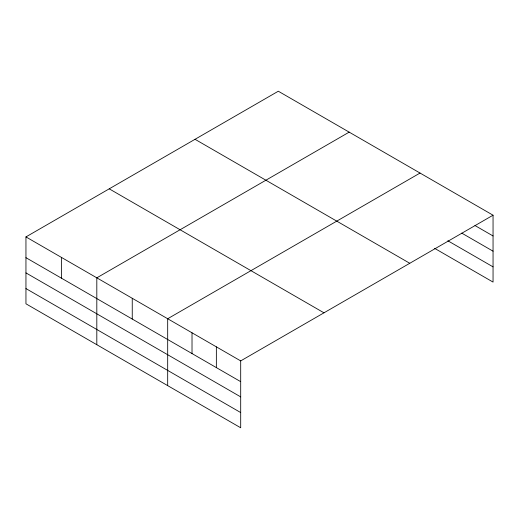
<?xml version="1.0" encoding="UTF-8"?>
<svg xmlns="http://www.w3.org/2000/svg" width="519" height="519" viewBox="0 0 519 519"><rect width="100%" height="100%" fill="white"/><g stroke="black" fill="none" stroke-linecap="round" stroke-linejoin="round"><path stroke-width="0.78" d="M25.95 236.917L240.693 360.9L240.693 427.779L25.95 303.797L25.95 236.917L278.307 91.221L493.05 215.203L493.05 282.083L434.637 248.361M349.17 132.137L96.813 277.834L96.813 344.713M420.04 173.048L167.682 318.744L167.682 385.623M240.693 360.9L493.05 215.203M474.969 225.531L493.05 235.963M461.761 233.122L493.05 251.183M447.852 240.771L493.05 266.863M195.027 139.3L409.77 263.282M109.23 188.838L323.973 312.821M25.95 257.684L240.693 381.66M25.95 272.897L240.693 396.879M25.95 288.577L240.693 412.56M216.358 346.848L216.358 367.614M192.017 332.796L192.017 353.562M132.248 298.289L132.248 319.049M61.385 257.372L61.385 278.139"/></g></svg>
